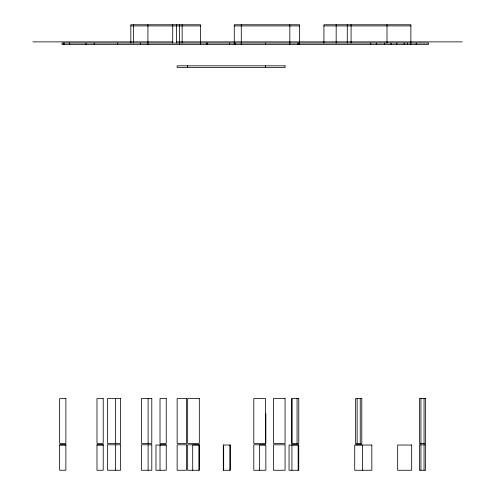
<?xml version="1.0" encoding="UTF-8"?>
<svg xmlns="http://www.w3.org/2000/svg" width="495" height="495" viewBox="0 0 495 495"><rect width="100%" height="100%" fill="white"/><g stroke="black" fill="none" stroke-linecap="round" stroke-linejoin="round"><path stroke-width="0.74" d="M130.835 25.919L200.475 25.919M234.271 25.919L299.562 25.919M323.922 25.919L410.893 25.919M32.837 41.871L172.706 41.871M176.505 41.871L462.163 41.871M160.021 444.807L166.246 444.807L166.246 470.25L155.975 470.25L155.975 445.036L166.246 445.036M265.462 444.807L253.793 444.807L253.793 470.25L265.852 470.25L265.852 445.036L259.627 445.036L259.627 470.25M291.84 444.807L298.757 444.807L298.757 470.25L289.043 470.25L289.043 445.036L298.145 445.036L298.145 470.25M355.577 444.807L361.802 444.807M59.641 445.036L65.866 445.036M96.989 445.036L103.214 445.036M424.054 398.58L424.054 443.402M424.054 444.807L424.054 470.25M420.942 398.58L420.942 443.402M420.942 444.807L420.942 470.25M416.227 43.034L416.227 44.593M410.862 44.593L410.893 24.75L323.922 24.75L323.922 43.034M407.546 43.034L407.546 44.593M404.168 43.034L404.168 44.593M396.817 43.034L396.817 44.593M391.075 43.034L391.075 44.593M386.991 24.75L386.991 43.034M384.46 43.034L384.46 44.593M376.305 43.034L376.305 44.593M370.712 43.034L370.712 44.593M362.501 445.036L362.501 470.25M360.242 398.58L360.242 443.402M357.13 398.58L357.13 443.402M351.085 24.75L351.085 43.034M347.273 24.75L347.273 43.034M336.173 24.75L336.173 43.034M299.562 44.593L299.562 24.75L234.271 24.75L234.271 44.593M298.77 43.034L298.77 44.593M297.922 43.034L297.922 44.593M297.062 398.58L297.062 443.402M291.92 398.58L291.92 443.402M291.92 445.036L291.92 470.25M289.835 24.75L289.835 44.593M265.852 413.678L265.852 443.402L253.793 443.402L253.793 398.58L265.462 398.58L265.462 443.402M265.475 43.034L265.475 44.593M265.462 65.835L265.462 67.394M241.275 24.75L241.275 44.593M235.521 43.034L235.521 44.593M229.903 445.036L229.903 470.25M229.501 43.034L229.501 44.593M223.678 445.036L223.678 470.25M207.238 43.034L207.238 44.593M206.279 43.034L206.279 44.593M200.456 44.593L200.475 24.75L130.835 24.75L130.835 43.034M198.928 470.25L198.928 445.036L192.704 445.036L192.704 470.25M182.135 24.75L182.135 43.034M179.586 24.75L179.574 44.593M176.517 24.75L176.517 43.034M172.718 24.75L172.718 43.034M160.021 445.036L160.021 470.25M148.116 398.58L148.116 443.402M148.116 444.807L148.116 470.25M147.943 24.75L147.931 44.593M140.363 43.034L140.363 44.593M133.57 24.75L133.57 43.034M117.674 43.034L117.674 44.593M115.613 398.58L115.613 443.402M115.613 444.807L115.613 470.25M94.199 43.034L94.199 44.593M86.043 43.034L86.043 44.593M69.684 43.034L69.684 44.593M69.498 43.034L69.498 44.593M64.096 43.034L64.096 44.593M63.36 43.034L63.36 44.593M428.317 43.034L62.023 43.034L62.023 44.593L428.317 44.593L428.317 43.034M285.077 65.835L177.142 65.835L177.142 67.394L285.077 67.394L285.077 65.835M65.866 398.58L59.641 398.58L59.641 443.402L65.866 443.402L65.866 398.58M103.214 398.58L96.989 398.58L96.989 443.402L103.214 443.402L103.214 398.58M120.52 398.58L107.471 398.58L107.471 443.402L120.52 443.402L120.52 398.58M151.798 398.58L141.415 398.58L141.415 443.402L151.798 443.402L151.798 398.58M166.246 398.58L160.021 398.58L160.021 443.402L166.246 443.402L166.246 398.58M186.479 398.58L177.142 398.58L177.142 443.402L186.479 443.402L186.479 398.58M199.318 398.58L187.648 398.58L187.648 443.402L199.318 443.402L199.318 398.58M285.077 398.58L273.401 398.58L273.401 443.402L285.077 443.402L285.077 398.58M298.757 398.58L291.84 398.58L291.84 443.402L298.757 443.402L298.757 398.58M361.802 398.58L355.577 398.58L355.577 443.402L361.802 443.402L361.802 398.58M425.613 398.58L419.383 398.58L419.383 443.402L425.613 443.402L425.613 398.58M65.866 444.807L59.641 444.807L59.641 470.25L65.866 470.25L65.866 444.807M103.214 444.807L96.989 444.807L96.989 470.25L103.214 470.25L103.214 444.807M120.52 444.807L107.471 444.807L107.471 470.25L120.52 470.25L120.52 444.807M151.798 444.807L141.415 444.807L141.415 470.25L151.798 470.25L151.798 444.807M186.479 444.807L177.142 444.807L177.142 470.25L186.479 470.25L186.479 444.807M199.318 444.807L187.648 444.807L187.648 470.25L199.318 470.25L199.318 444.807M285.077 444.807L273.401 444.807L273.401 470.25L285.077 470.25L285.077 444.807M425.613 444.807L419.383 444.807L419.383 470.25L425.613 470.25L425.613 444.807M230.293 445.036L223.288 445.036L223.288 470.25L230.293 470.25L230.293 445.036M371.838 445.036L354.717 445.036L354.717 470.25L371.838 470.25L371.838 445.036M411.679 445.036L397.677 445.036L397.677 470.25L411.679 470.25L411.679 445.036M187.661 67.394L187.661 65.835L187.648 67.394"/></g></svg>
